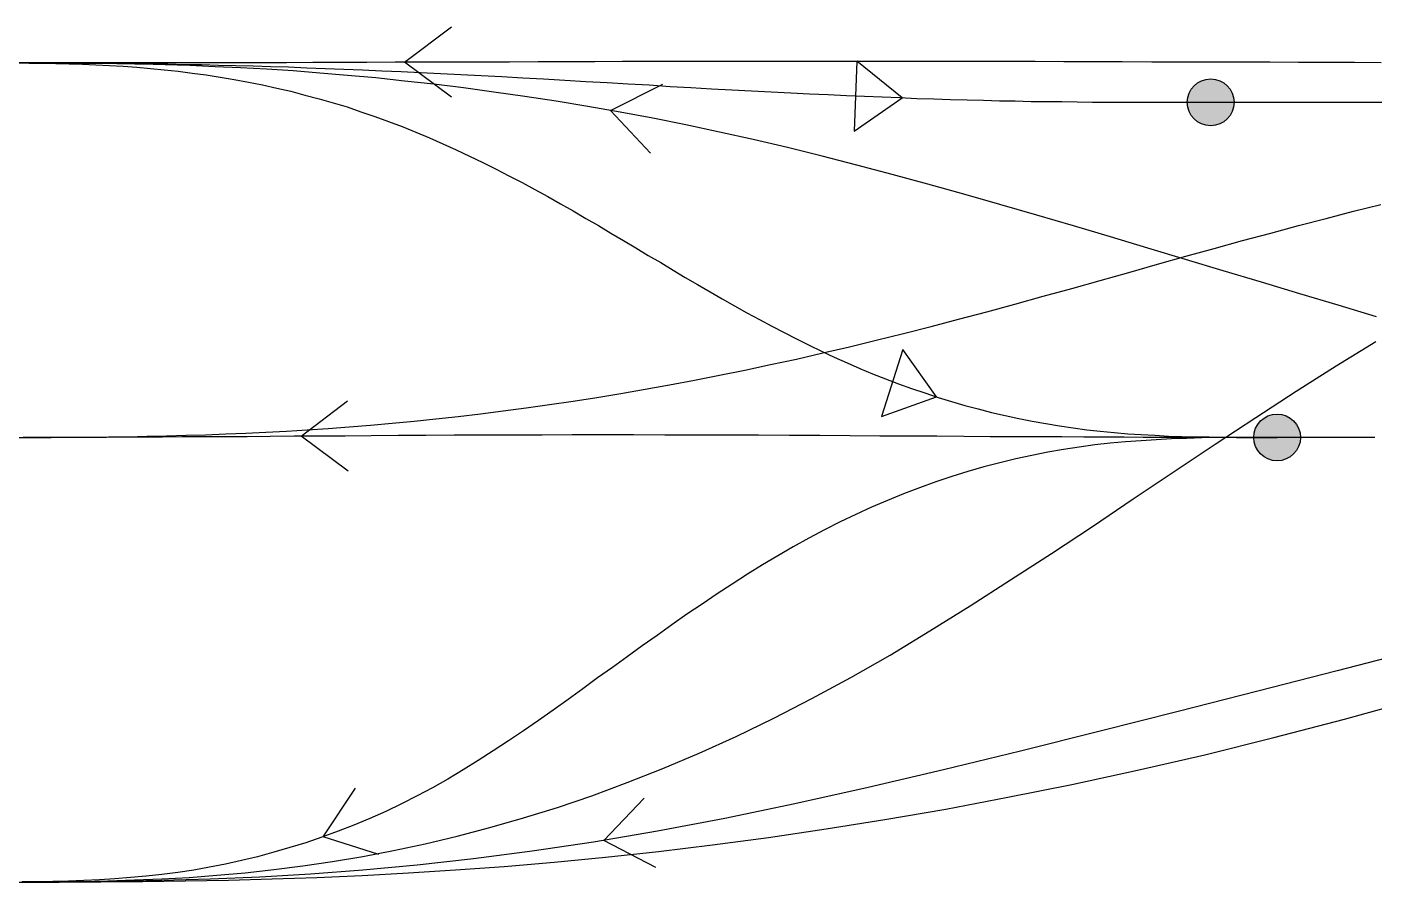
# Model space of a CAD drawing. Header units: millimetres. Extents: x -18594 to 273470, y -238787 to 48452.
# Drawn here: x 146720 to 152481, y -33450 to -29796 of the extents above; entities that cross this region are included whole.
import ezdxf

# ---------------------------------------------------------------- set-up
doc = ezdxf.new("R2010")
doc.units = ezdxf.units.MM
doc.layers.add('AM_BOR', color=4, linetype='Continuous', lineweight=25)
for name, color, linetype, true_color in [('Xref AGV layout$0$Ndc8_F_ExtraFast', 5, 'Continuous', 0x0000ff), ('Xref AGV layout$0$Ndc8_F_Fast', 5, 'Continuous', 0x0000ff), ('Xref AGV layout$0$Ndc8_Point', 7, 'Continuous', 0x000080), ('Xref AGV layout$0$Ndc8_R_Fast', 1, 'Continuous', 0xff0000)]:
    doc.layers.add(name, color=color, linetype=linetype, true_color=true_color)

# ---------------------------------------------------------------- blocks, each defined once
blk = doc.blocks.new('Xref AGV layout')
at = {"layer": 'Xref AGV layout$0$Ndc8_Point'}
h = blk.add_hatch(color=256, dxfattribs=at)
edge = h.paths.add_edge_path(flags=0)
edge.add_arc((151782, -30118), 100, 0, 360)
h = blk.add_hatch(color=256, dxfattribs=at)
edge = h.paths.add_edge_path(flags=0)
edge.add_arc((152066, -31550), 100, 0, 360)
at = {"layer": 'Xref AGV layout$0$Ndc8_F_ExtraFast'}
for points in [[(146703, -29950), (146770, -29950), (146838, -29950), (146906, -29951), (146974, -29951), (147042, -29951), (147111, -29952), (147181, -29953), (147251, -29953), (147322, -29954), (147393, -29956), (147466, -29957), (147466, -29957), (147539, -29959), (147612, -29960), (147687, -29962), (147763, -29965), (147839, -29967), (147917, -29970), (147995, -29973), (148075, -29976), (148155, -29979), (148237, -29983), (148320, -29986), (148403, -29990), (148488, -29995), (148575, -29999), (148575, -29999), (148662, -30004), (148750, -30008), (148840, -30013), (148929, -30018), (149020, -30024), (149110, -30029), (149201, -30034), (149291, -30039), (149381, -30044), (149471, -30050), (149559, -30055), (149647, -30060), (149734, -30064), (149819, -30069), (149819, -30069), (149903, -30073), (149986, -30078), (150067, -30082), (150146, -30085), (150225, -30089), (150302, -30092), (150377, -30095), (150452, -30098), (150526, -30101), (150598, -30103), (150670, -30106), (150740, -30108), (150810, -30109), (150879, -30111), (150879, -30111), (150946, -30112), (151014, -30114), (151080, -30115), (151146, -30115), (151211, -30116), (151276, -30117), (151340, -30117), (151404, -30117), (151468, -30118), (151531, -30118), (151594, -30118), (151657, -30118), (151719, -30118), (151782, -30118)], [(150463, -30099), (150269, -29942), (150258, -30241), (150463, -30099)], [(151782, -30118), (153382, -30118)]]:
    blk.add_lwpolyline(points, dxfattribs=at)
at = {"layer": 'Xref AGV layout$0$Ndc8_F_Fast'}
for points in [[(146672, -29950), (146729, -29951), (146786, -29951), (146843, -29952), (146900, -29954), (146957, -29955), (147015, -29958), (147073, -29960), (147131, -29964), (147189, -29968), (147248, -29973), (147307, -29979), (147307, -29979), (147366, -29985), (147426, -29993), (147486, -30001), (147546, -30010), (147606, -30021), (147667, -30032), (147727, -30044), (147788, -30057), (147848, -30071), (147908, -30087), (147969, -30103), (148029, -30120), (148089, -30138), (148148, -30158), (148148, -30158), (148207, -30178), (148266, -30200), (148325, -30222), (148383, -30246), (148441, -30270), (148499, -30295), (148556, -30321), (148613, -30348), (148669, -30375), (148726, -30403), (148781, -30432), (148837, -30461), (148892, -30491), (148947, -30521), (148947, -30521), (149002, -30552), (149056, -30582), (149110, -30614), (149164, -30645), (149217, -30677), (149271, -30708), (149324, -30740), (149377, -30772), (149430, -30803), (149483, -30835), (149535, -30866), (149588, -30897), (149641, -30928), (149693, -30958), (149693, -30958), (149746, -30988), (149799, -31017), (149852, -31046), (149905, -31074), (149958, -31102), (150011, -31129), (150065, -31156), (150118, -31182), (150172, -31207), (150227, -31231), (150281, -31255), (150336, -31278), (150391, -31300), (150447, -31321), (150447, -31321), (150503, -31341), (150559, -31360), (150616, -31379), (150673, -31396), (150730, -31413), (150787, -31428), (150845, -31443), (150903, -31456), (150961, -31469), (151019, -31480), (151077, -31491), (151135, -31501), (151194, -31509), (151252, -31517), (151252, -31517), (151310, -31523), (151369, -31529), (151427, -31534), (151485, -31538), (151543, -31541), (151601, -31544), (151659, -31546), (151717, -31547), (151776, -31548), (151834, -31549), (151892, -31550), (151950, -31550), (152008, -31550), (152066, -31550)], [(146663, -31550), (146744, -31550), (146824, -31550), (146905, -31549), (146987, -31549), (147068, -31548), (147151, -31547), (147233, -31545), (147316, -31543), (147400, -31541), (147484, -31539), (147570, -31535), (147656, -31532), (147656, -31532), (147742, -31528), (147830, -31523), (147918, -31518), (148008, -31512), (148098, -31505), (148189, -31497), (148281, -31489), (148375, -31480), (148469, -31471), (148564, -31460), (148660, -31449), (148757, -31437), (148855, -31424), (148955, -31410), (148955, -31410), (149055, -31395), (149157, -31379), (149259, -31362), (149363, -31344), (149468, -31325), (149574, -31305), (149681, -31284), (149790, -31262), (149900, -31239), (150011, -31215), (150123, -31189), (150237, -31163), (150352, -31135), (150468, -31106), (150468, -31106), (150586, -31076), (150704, -31045), (150824, -31013), (150945, -30980), (151066, -30947), (151188, -30913), (151310, -30879), (151432, -30845), (151554, -30810), (151676, -30776), (151797, -30743), (151918, -30709), (152039, -30677), (152158, -30645), (152158, -30645), (152276, -30614), (152393, -30583), (152510, -30554)], [(146679, -33450), (146857, -33450), (147036, -33449), (147216, -33448), (147397, -33445), (147582, -33442), (147768, -33437), (147959, -33430), (148153, -33422), (148351, -33411), (148553, -33398), (148761, -33383), (148974, -33365), (149194, -33344), (149194, -33344), (149420, -33319), (149652, -33291), (149891, -33259), (150137, -33223), (150389, -33183), (150649, -33138), (150915, -33088), (151188, -33033), (151469, -32972), (151757, -32906), (152052, -32833), (152354, -32754), (152664, -32668)], [(146614, -33450), (146726, -33450), (146838, -33449), (146951, -33447), (147065, -33445), (147180, -33441), (147296, -33436), (147413, -33430), (147532, -33421), (147653, -33410), (147775, -33397), (147900, -33381), (148026, -33362), (148156, -33341), (148156, -33341), (148288, -33315), (148423, -33287), (148560, -33254), (148700, -33217), (148843, -33176), (148988, -33131), (149136, -33081), (149286, -33025), (149439, -32965), (149595, -32899), (149753, -32828), (149914, -32750), (150077, -32666), (150243, -32576), (150243, -32576), (150411, -32480), (150581, -32377), (150753, -32270), (150926, -32159), (151101, -32046), (151276, -31930), (151451, -31813), (151626, -31696), (151801, -31579), (151975, -31465), (152148, -31353), (152319, -31244), (152488, -31140)], [(150610, -31377), (150465, -31174), (150374, -31460), (150610, -31377)]]:
    blk.add_lwpolyline(points, dxfattribs=at)
at = {"layer": 'Xref AGV layout$0$Ndc8_Point'}
for centre in [(151782, -30118), (152066, -31550)]:
    blk.add_circle(centre, 100, dxfattribs=at)
at = {"layer": 'Xref AGV layout$0$Ndc8_R_Fast'}
for points in [[(148535, -30096), (148335, -29947), (148535, -29796)], [(152511, -29949), (152397, -29948), (152279, -29948), (152158, -29948), (152035, -29947), (151910, -29947), (151784, -29947), (151657, -29946), (151530, -29946), (151403, -29945), (151278, -29945), (151154, -29945), (151032, -29944), (150913, -29944), (150913, -29944), (150797, -29944), (150684, -29944), (150573, -29944), (150464, -29943), (150356, -29943), (150249, -29943), (150144, -29943), (150038, -29943), (149932, -29943), (149825, -29943), (149718, -29944), (149608, -29944), (149497, -29944), (149383, -29944), (149383, -29944), (149267, -29944), (149148, -29945), (149028, -29945), (148906, -29945), (148783, -29946), (148660, -29946), (148537, -29947), (148415, -29947), (148294, -29947), (148174, -29948), (148056, -29948), (147942, -29948), (147830, -29949), (147722, -29949), (147722, -29949), (147617, -29949), (147517, -29949), (147420, -29949), (147326, -29950), (147236, -29950), (147148, -29950), (147062, -29950), (146978, -29950), (146896, -29950), (146815, -29950), (146736, -29950), (146658, -29950)], [(152491, -31034), (152327, -30985), (152163, -30936), (151999, -30887), (151999, -30887), (151836, -30838), (151674, -30790), (151513, -30741), (151354, -30693), (151195, -30646), (151038, -30600), (150881, -30555), (150726, -30510), (150573, -30468), (150420, -30426), (150269, -30386), (150120, -30348), (149972, -30311), (149825, -30277), (149825, -30277), (149681, -30245), (149537, -30214), (149396, -30186), (149256, -30160), (149119, -30136), (148983, -30113), (148849, -30093), (148717, -30074), (148587, -30056), (148460, -30041), (148335, -30027), (148212, -30014), (148091, -30003), (147973, -29993), (147973, -29993), (147858, -29984), (147744, -29977), (147633, -29971), (147524, -29966), (147417, -29961), (147311, -29958), (147207, -29955), (147104, -29953), (147002, -29952), (146901, -29951), (146800, -29950), (146701, -29950)], [(149386, -30336), (149216, -30153), (149439, -30041)], [(148093, -31694), (147892, -31545), (148091, -31394)], [(152066, -31550), (151998, -31550), (151930, -31550), (151862, -31550), (151792, -31550), (151720, -31550), (151647, -31550), (151571, -31550), (151493, -31550), (151412, -31549), (151327, -31549), (151239, -31549), (151146, -31548), (151049, -31548), (150947, -31547), (150947, -31547), (150839, -31547), (150727, -31546), (150611, -31545), (150491, -31545), (150367, -31544), (150240, -31543), (150111, -31542), (149981, -31542), (149848, -31541), (149715, -31540), (149581, -31540), (149448, -31540), (149314, -31539), (149182, -31539), (149182, -31539), (149052, -31539), (148923, -31540), (148795, -31540), (148670, -31540), (148547, -31541), (148426, -31542), (148308, -31542), (148192, -31543), (148080, -31544), (147970, -31545), (147863, -31545), (147760, -31546), (147661, -31547), (147565, -31547), (147565, -31547), (147473, -31548), (147384, -31548), (147299, -31549), (147217, -31549), (147137, -31549), (147060, -31550), (146986, -31550), (146913, -31550), (146842, -31550), (146772, -31550), (146704, -31550)], [(152066, -31550), (152002, -31550), (151937, -31550), (151873, -31551), (151809, -31551), (151744, -31552), (151679, -31554), (151614, -31556), (151549, -31560), (151484, -31564), (151418, -31569), (151352, -31575), (151286, -31582), (151219, -31591), (151152, -31601), (151152, -31601), (151085, -31613), (151017, -31627), (150949, -31642), (150880, -31658), (150812, -31676), (150743, -31696), (150675, -31717), (150606, -31740), (150537, -31765), (150469, -31791), (150400, -31819), (150332, -31848), (150264, -31879), (150197, -31911), (150197, -31911), (150130, -31945), (150063, -31980), (149997, -32017), (149931, -32056), (149866, -32095), (149801, -32135), (149736, -32177), (149671, -32219), (149607, -32262), (149542, -32306), (149478, -32351), (149415, -32396), (149351, -32441), (149287, -32487), (149287, -32487), (149224, -32533), (149160, -32578), (149097, -32624), (149034, -32670), (148970, -32715), (148907, -32760), (148843, -32804), (148779, -32847), (148714, -32890), (148650, -32931), (148585, -32971), (148520, -33010), (148454, -33047), (148388, -33082), (148388, -33082), (148321, -33116), (148254, -33148), (148186, -33178), (148118, -33207), (148050, -33233), (147981, -33258), (147913, -33282), (147844, -33303), (147775, -33323), (147706, -33342), (147638, -33358), (147569, -33373), (147501, -33387), (147433, -33399), (147433, -33399), (147365, -33409), (147297, -33418), (147230, -33425), (147163, -33431), (147096, -33436), (147030, -33440), (146963, -33444), (146897, -33446), (146831, -33448), (146765, -33449), (146699, -33449)], [(152484, -31551), (152441, -31551), (152398, -31551), (152356, -31550), (152314, -31550), (152272, -31550), (152231, -31550), (152189, -31550), (152148, -31550), (152107, -31550), (152066, -31550)], [(152659, -32461), (152323, -32547), (151983, -32634), (151643, -32721), (151304, -32807), (150969, -32891), (150639, -32971), (150317, -33046), (150004, -33116), (149704, -33178), (149704, -33178), (149417, -33232), (149143, -33279), (148881, -33318), (148630, -33351), (148388, -33378), (148156, -33399), (147932, -33416), (147715, -33429), (147503, -33438), (147297, -33444), (147095, -33447), (146896, -33449), (146698, -33450)], [(148225, -33332), (147986, -33257), (148125, -33049)], [(149409, -33388), (149187, -33272), (149360, -33092)]]:
    blk.add_lwpolyline(points, dxfattribs=at)

msp = doc.modelspace()

# ---------------------------------------------------------------- block references
at = {"layer": 'AM_BOR'}
msp.add_blockref('Xref AGV layout', (0, 0), dxfattribs=at)

doc.saveas('drawing.dxf')
